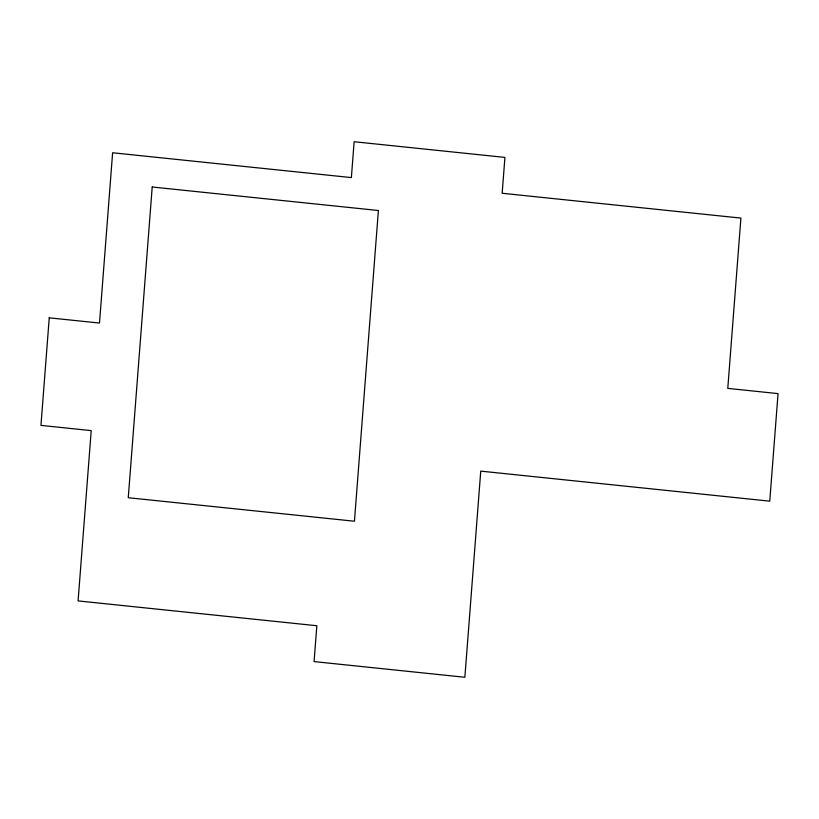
<?xml version="1.0" encoding="UTF-8"?>
<svg xmlns="http://www.w3.org/2000/svg" width="819" height="819" viewBox="0 0 819 819"><rect width="100%" height="100%" fill="white"/><g stroke="black" fill="none" stroke-linecap="round" stroke-linejoin="round"><path stroke-width="1.23" d="M49.242 317.833L40.95 425.389L91.216 430.62L78.092 600.911L316.84 625.736L314.076 661.588L464.864 677.272L480.753 471.12L769.758 501.167L778.05 393.611L727.784 388.38L740.908 218.089L502.16 193.264L504.924 157.412L354.136 141.728L351.371 177.59L112.623 152.764L99.498 323.055L49.242 317.833M152.211 186.998L128.266 497.717L354.443 521.232L378.388 210.514L152.211 186.998"/></g></svg>
